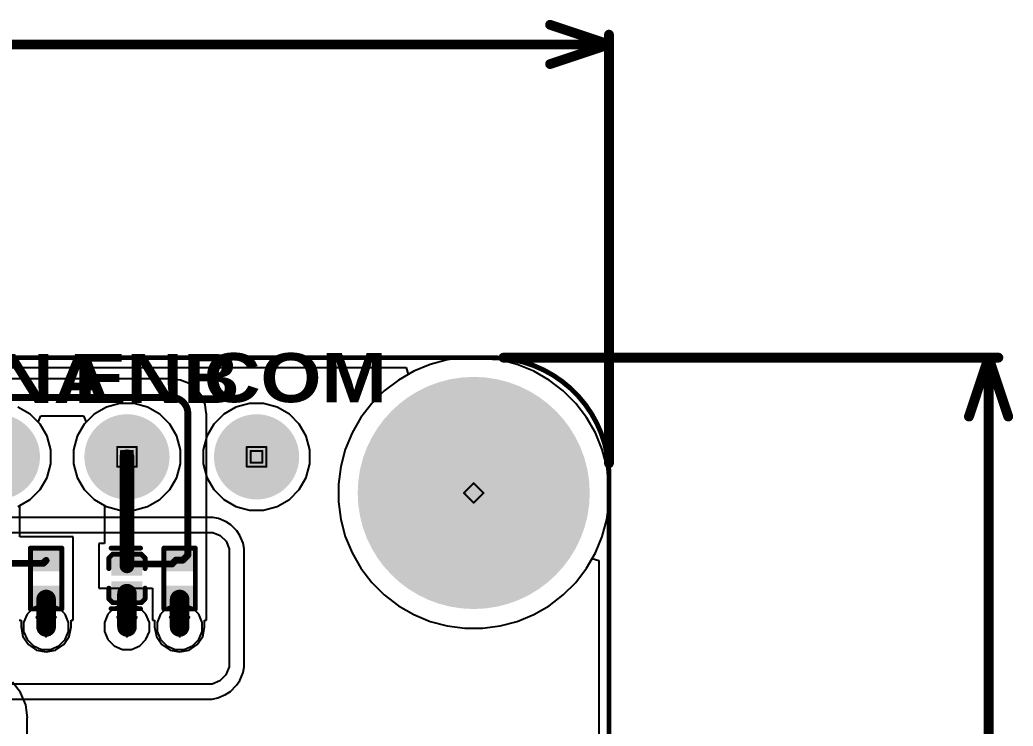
# Model space of a CAD drawing. Header units: inches. Extents: x -5 to 234, y -4 to 104.
# Drawn here: x 76.26 to 101.96, y 26.97 to 45.24 of the extents above; entities that cross this region are included whole.
import ezdxf

# ---------------------------------------------------------------- set-up
doc = ezdxf.new("R2010")
doc.units = ezdxf.units.IN
for name, color, linetype in [('Board Outline', 216, 'Continuous'), ('Bottom Layer', 5, 'Continuous'), ('Bottom Overlay', 54, 'Continuous'), ('Bottom Paste', 16, 'Continuous'), ('Bottom Solder', 6, 'Continuous'), ('Dimension', 6, 'Continuous'), ('Drill Drawing', 1, 'Continuous'), ('GND', 16, 'Continuous'), ('Multi-Layer', 9, 'Continuous'), ('Pad Holes', 156, 'Continuous'), ('POWER', 76, 'Continuous'), ('Top Layer', 1, 'Continuous'), ('Top Overlay', 2, 'Continuous'), ('Top Solder', 216, 'Continuous'), ('Via Holes', 16, 'Continuous')]:
    doc.layers.add(name, color=color, linetype=linetype)
doc.styles.add('Arial Black_Bold', font='', dxfattribs={"height": 0.2})
doc.styles.get('Arial Black_Bold').set_extended_font_data('Arial Black', bold=True)

# ---------------------------------------------------------------- blocks, each defined once
blk = doc.blocks.new('0_5___T____P___1')
at = {"layer": 'Bottom Layer'}
h = blk.add_hatch(color=5, dxfattribs=at)
edge = h.paths.add_edge_path()
edge.add_arc((0, 0), 1, 0, 360)
at = {"layer": 'Bottom Solder'}
h = blk.add_hatch(color=6, dxfattribs=at)
edge = h.paths.add_edge_path()
edge.add_arc((0, 0), 1.102, 0, 360)
at = {"layer": 'GND'}
h = blk.add_hatch(color=16, dxfattribs=at)
edge = h.paths.add_edge_path()
edge.add_arc((0, 0), 1, 0, 360)
at = {"layer": 'Multi-Layer'}
h = blk.add_hatch(color=9, dxfattribs=at)
edge = h.paths.add_edge_path()
edge.add_arc((0, 0), 1, 0, 360)
at = {"layer": 'Pad Holes'}
h = blk.add_hatch(color=7, dxfattribs=at)
edge = h.paths.add_edge_path()
edge.add_arc((0, 0), 0.5, 0, 360)
at = {"layer": 'POWER'}
h = blk.add_hatch(color=76, dxfattribs=at)
edge = h.paths.add_edge_path()
edge.add_arc((0, 0), 1, 0, 360)
at = {"layer": 'Top Layer'}
h = blk.add_hatch(color=1, dxfattribs=at)
edge = h.paths.add_edge_path()
edge.add_arc((0, 0), 1, 0, 360)
at = {"layer": 'Top Solder'}
h = blk.add_hatch(color=216, dxfattribs=at)
edge = h.paths.add_edge_path()
edge.add_arc((0, 0), 1.102, 0, 360)
blk = doc.blocks.new('0_5___T____P___2')
at = {"layer": 'Bottom Layer'}
h = blk.add_hatch(color=5, dxfattribs=at)
edge = h.paths.add_edge_path()
edge.add_arc((0, 0), 1, 0, 360)
at = {"layer": 'Bottom Solder'}
h = blk.add_hatch(color=6, dxfattribs=at)
edge = h.paths.add_edge_path()
edge.add_arc((0, 0), 1.102, 0, 360)
at = {"layer": 'GND'}
h = blk.add_hatch(color=16, dxfattribs=at)
edge = h.paths.add_edge_path()
edge.add_arc((0, 0), 1, 0, 360)
at = {"layer": 'Multi-Layer'}
h = blk.add_hatch(color=9, dxfattribs=at)
edge = h.paths.add_edge_path()
edge.add_arc((0, 0), 1, 0, 360)
at = {"layer": 'Pad Holes'}
h = blk.add_hatch(color=7, dxfattribs=at)
edge = h.paths.add_edge_path()
edge.add_arc((0, 0), 0.5, 0, 360)
at = {"layer": 'POWER'}
h = blk.add_hatch(color=76, dxfattribs=at)
edge = h.paths.add_edge_path()
edge.add_arc((0, 0), 1, 0, 360)
at = {"layer": 'Top Layer'}
h = blk.add_hatch(color=1, dxfattribs=at)
edge = h.paths.add_edge_path()
edge.add_arc((0, 0), 1, 0, 360)
at = {"layer": 'Top Solder'}
h = blk.add_hatch(color=216, dxfattribs=at)
edge = h.paths.add_edge_path()
edge.add_arc((0, 0), 1.102, 0, 360)
blk = doc.blocks.new('0_5___T____P___3')
at = {"layer": 'Bottom Layer'}
h = blk.add_hatch(color=5, dxfattribs=at)
edge = h.paths.add_edge_path()
edge.add_arc((0, 0), 1, 0, 360)
at = {"layer": 'Bottom Solder'}
h = blk.add_hatch(color=6, dxfattribs=at)
edge = h.paths.add_edge_path()
edge.add_arc((0, 0), 1.102, 0, 360)
at = {"layer": 'GND'}
h = blk.add_hatch(color=16, dxfattribs=at)
edge = h.paths.add_edge_path()
edge.add_arc((0, 0), 1, 0, 360)
at = {"layer": 'Multi-Layer'}
h = blk.add_hatch(color=9, dxfattribs=at)
edge = h.paths.add_edge_path()
edge.add_arc((0, 0), 1, 0, 360)
at = {"layer": 'Pad Holes'}
h = blk.add_hatch(color=7, dxfattribs=at)
edge = h.paths.add_edge_path()
edge.add_arc((0, 0), 0.5, 0, 360)
at = {"layer": 'POWER'}
h = blk.add_hatch(color=76, dxfattribs=at)
edge = h.paths.add_edge_path()
edge.add_arc((0, 0), 1, 0, 360)
at = {"layer": 'Top Layer'}
h = blk.add_hatch(color=1, dxfattribs=at)
edge = h.paths.add_edge_path()
edge.add_arc((0, 0), 1, 0, 360)
at = {"layer": 'Top Solder'}
h = blk.add_hatch(color=216, dxfattribs=at)
edge = h.paths.add_edge_path()
edge.add_arc((0, 0), 1.102, 0, 360)
blk = doc.blocks.new('R___0402_B_4')
at = {"layer": 'Bottom Layer'}
for points in [[(-0.241, 0.318), (-0.241, -0.318), (-0.699, -0.318), (-0.699, 0.318)], [(0.699, 0.318), (0.699, -0.318), (0.241, -0.318), (0.241, 0.318)]]:
    blk.add_hatch(color=5, dxfattribs=at).paths.add_polyline_path(points)
at = {"layer": 'Bottom Paste'}
for points in [[(-0.241, 0.318), (-0.241, -0.318), (-0.699, -0.318), (-0.699, 0.318)], [(0.699, 0.318), (0.699, -0.318), (0.241, -0.318), (0.241, 0.318)]]:
    blk.add_hatch(color=16, dxfattribs=at).paths.add_polyline_path(points)
at = {"layer": 'Bottom Solder'}
for points in [[(-0.186, 0.373), (-0.186, -0.373), (-0.754, -0.373), (-0.754, 0.373)], [(0.754, 0.373), (0.754, -0.373), (0.186, -0.373), (0.186, 0.373)]]:
    blk.add_hatch(color=6, dxfattribs=at).paths.add_polyline_path(points)
at = {"layer": 'Bottom Overlay'}
for points in [[(-0.787, -0.406, 0.127, 0.127, 0), (-0.787, 0.406, 0.127, 0.127, 0)], [(0.787, 0.406, 0.127, 0.127, 0), (-0.787, 0.406, 0.127, 0.127, 0)], [(0.813, 0.432, 0.00323, 0.00323, 0), (-0.813, 0.432, 0.00323, 0.00323, 0)], [(0.787, -0.406, 0.127, 0.127, 0), (0.787, 0.406, 0.127, 0.127, 0)], [(0.787, -0.406, 0.127, 0.127, 0), (-0.787, -0.406, 0.127, 0.127, 0)]]:
    blk.add_lwpolyline(points, format="xyseb", dxfattribs=at)
for points in [[(-0.819, 0.406, 0.0635, 0.0635, 1), (-0.756, 0.406, 0.0635, 0.0635, 1)], [(-0.819, 0.406, 0.0635, 0.0635, 1), (-0.756, 0.406, 0.0635, 0.0635, 1)], [(-0.814, 0.432, 0.00161, 0.00161, 1), (-0.812, 0.432, 0.00161, 0.00161, 1)], [(0.756, 0.406, 0.0635, 0.0635, 1), (0.819, 0.406, 0.0635, 0.0635, 1)], [(0.756, 0.406, 0.0635, 0.0635, 1), (0.819, 0.406, 0.0635, 0.0635, 1)], [(0.812, 0.432, 0.00161, 0.00161, 1), (0.814, 0.432, 0.00161, 0.00161, 1)], [(-0.819, -0.406, 0.0635, 0.0635, 1), (-0.756, -0.406, 0.0635, 0.0635, 1)], [(-0.819, -0.406, 0.0635, 0.0635, 1), (-0.756, -0.406, 0.0635, 0.0635, 1)], [(0.756, -0.406, 0.0635, 0.0635, 1), (0.819, -0.406, 0.0635, 0.0635, 1)], [(0.756, -0.406, 0.0635, 0.0635, 1), (0.819, -0.406, 0.0635, 0.0635, 1)]]:
    blk.add_lwpolyline(points, format="xyseb", close=True, dxfattribs=at)
blk = doc.blocks.new('R___0402_B_5')
at = {"layer": 'Bottom Layer'}
for points in [[(-0.241, 0.318), (-0.241, -0.318), (-0.699, -0.318), (-0.699, 0.318)], [(0.699, 0.318), (0.699, -0.318), (0.241, -0.318), (0.241, 0.318)]]:
    blk.add_hatch(color=5, dxfattribs=at).paths.add_polyline_path(points)
at = {"layer": 'Bottom Paste'}
for points in [[(-0.241, 0.318), (-0.241, -0.318), (-0.699, -0.318), (-0.699, 0.318)], [(0.699, 0.318), (0.699, -0.318), (0.241, -0.318), (0.241, 0.318)]]:
    blk.add_hatch(color=16, dxfattribs=at).paths.add_polyline_path(points)
at = {"layer": 'Bottom Solder'}
for points in [[(-0.186, 0.373), (-0.186, -0.373), (-0.754, -0.373), (-0.754, 0.373)], [(0.754, 0.373), (0.754, -0.373), (0.186, -0.373), (0.186, 0.373)]]:
    blk.add_hatch(color=6, dxfattribs=at).paths.add_polyline_path(points)
at = {"layer": 'Bottom Overlay'}
for points in [[(-0.787, -0.406, 0.127, 0.127, 0), (-0.787, 0.406, 0.127, 0.127, 0)], [(0.787, 0.406, 0.127, 0.127, 0), (-0.787, 0.406, 0.127, 0.127, 0)], [(0.813, 0.432, 0.00323, 0.00323, 0), (-0.813, 0.432, 0.00323, 0.00323, 0)], [(0.787, -0.406, 0.127, 0.127, 0), (0.787, 0.406, 0.127, 0.127, 0)], [(0.787, -0.406, 0.127, 0.127, 0), (-0.787, -0.406, 0.127, 0.127, 0)]]:
    blk.add_lwpolyline(points, format="xyseb", dxfattribs=at)
for points in [[(-0.819, 0.406, 0.0635, 0.0635, 1), (-0.756, 0.406, 0.0635, 0.0635, 1)], [(-0.819, 0.406, 0.0635, 0.0635, 1), (-0.756, 0.406, 0.0635, 0.0635, 1)], [(-0.814, 0.432, 0.00161, 0.00161, 1), (-0.812, 0.432, 0.00161, 0.00161, 1)], [(0.756, 0.406, 0.0635, 0.0635, 1), (0.819, 0.406, 0.0635, 0.0635, 1)], [(0.756, 0.406, 0.0635, 0.0635, 1), (0.819, 0.406, 0.0635, 0.0635, 1)], [(0.812, 0.432, 0.00161, 0.00161, 1), (0.814, 0.432, 0.00161, 0.00161, 1)], [(-0.819, -0.406, 0.0635, 0.0635, 1), (-0.756, -0.406, 0.0635, 0.0635, 1)], [(-0.819, -0.406, 0.0635, 0.0635, 1), (-0.756, -0.406, 0.0635, 0.0635, 1)], [(0.756, -0.406, 0.0635, 0.0635, 1), (0.819, -0.406, 0.0635, 0.0635, 1)], [(0.756, -0.406, 0.0635, 0.0635, 1), (0.819, -0.406, 0.0635, 0.0635, 1)]]:
    blk.add_lwpolyline(points, format="xyseb", close=True, dxfattribs=at)
blk = doc.blocks.new('DFN1006_2L__B__D____________B_6')
at = {"layer": 'Bottom Layer'}
for points in [[(-0.525, 0.35), (-0.125, 0.35), (-0.125, -0.35), (-0.525, -0.35)], [(0.125, 0.35), (0.525, 0.35), (0.525, -0.35), (0.125, -0.35)]]:
    blk.add_hatch(color=5, dxfattribs=at).paths.add_polyline_path(points)
at = {"layer": 'Bottom Paste'}
for points in [[(-0.525, 0.35), (-0.125, 0.35), (-0.125, -0.35), (-0.525, -0.35)], [(0.125, 0.35), (0.525, 0.35), (0.525, -0.35), (0.125, -0.35)]]:
    blk.add_hatch(color=16, dxfattribs=at).paths.add_polyline_path(points)
at = {"layer": 'Bottom Solder'}
for points in [[(-0.576, 0.401), (-0.074, 0.401), (-0.074, -0.401), (-0.576, -0.401)], [(0.074, 0.401), (0.576, 0.401), (0.576, -0.401), (0.074, -0.401)]]:
    blk.add_hatch(color=6, dxfattribs=at).paths.add_polyline_path(points)
at = {"layer": 'Bottom Overlay'}
for points in [[(-0.528, 0.469, 0.127, 0.127, 0), (-0.628, 0.369, 0.127, 0.127, 0)], [(-0.528, 0.469, 0.127, 0.127, 0), (-0.254, 0.469, 0.127, 0.127, 0)], [(0.254, 0.469, 0.127, 0.127, 0), (0.528, 0.469, 0.127, 0.127, 0)], [(0.528, 0.469, 0.127, 0.127, 0), (0.628, 0.369, 0.127, 0.127, 0)], [(-0.783, 0.41, 0.127, 0.127, 0), (-0.783, -0.35, 0.127, 0.127, 0)], [(-0.628, 0.369, 0.127, 0.127, 0), (-0.628, -0.369, 0.127, 0.127, 0)], [(0.628, 0.369, 0.127, 0.127, 0), (0.628, -0.369, 0.127, 0.127, 0)], [(0.783, 0.41, 0.127, 0.127, 0), (0.783, -0.35, 0.127, 0.127, 0)], [(-0.628, -0.369, 0.127, 0.127, 0), (-0.528, -0.469, 0.127, 0.127, 0)], [(-0.528, -0.469, 0.127, 0.127, 0), (-0.498, -0.469, 0.127, 0.127, 0)], [(-0.498, -0.469, 0.127, 0.127, 0), (-0.254, -0.469, 0.127, 0.127, 0)], [(0.254, -0.469, 0.127, 0.127, 0), (0.498, -0.469, 0.127, 0.127, 0)], [(0.498, -0.469, 0.127, 0.127, 0), (0.528, -0.469, 0.127, 0.127, 0)], [(0.628, -0.369, 0.127, 0.127, 0), (0.528, -0.469, 0.127, 0.127, 0)]]:
    blk.add_lwpolyline(points, format="xyseb", dxfattribs=at)
for points in [[(-0.56, 0.469, 0.0635, 0.0635, 1), (-0.497, 0.469, 0.0635, 0.0635, 1)], [(-0.56, 0.469, 0.0635, 0.0635, 1), (-0.497, 0.469, 0.0635, 0.0635, 1)], [(-0.286, 0.469, 0.0635, 0.0635, 1), (-0.222, 0.469, 0.0635, 0.0635, 1)], [(0.222, 0.469, 0.0635, 0.0635, 1), (0.286, 0.469, 0.0635, 0.0635, 1)], [(0.497, 0.469, 0.0635, 0.0635, 1), (0.56, 0.469, 0.0635, 0.0635, 1)], [(0.497, 0.469, 0.0635, 0.0635, 1), (0.56, 0.469, 0.0635, 0.0635, 1)], [(-0.815, 0.41, 0.0635, 0.0635, 1), (-0.751, 0.41, 0.0635, 0.0635, 1)], [(-0.66, 0.369, 0.0635, 0.0635, 1), (-0.597, 0.369, 0.0635, 0.0635, 1)], [(-0.66, 0.369, 0.0635, 0.0635, 1), (-0.597, 0.369, 0.0635, 0.0635, 1)], [(0.597, 0.369, 0.0635, 0.0635, 1), (0.66, 0.369, 0.0635, 0.0635, 1)], [(0.597, 0.369, 0.0635, 0.0635, 1), (0.66, 0.369, 0.0635, 0.0635, 1)], [(0.751, 0.41, 0.0635, 0.0635, 1), (0.815, 0.41, 0.0635, 0.0635, 1)], [(-0.815, -0.35, 0.0635, 0.0635, 1), (-0.751, -0.35, 0.0635, 0.0635, 1)], [(-0.66, -0.369, 0.0635, 0.0635, 1), (-0.597, -0.369, 0.0635, 0.0635, 1)], [(-0.66, -0.369, 0.0635, 0.0635, 1), (-0.597, -0.369, 0.0635, 0.0635, 1)], [(-0.56, -0.469, 0.0635, 0.0635, 1), (-0.497, -0.469, 0.0635, 0.0635, 1)], [(-0.56, -0.469, 0.0635, 0.0635, 1), (-0.497, -0.469, 0.0635, 0.0635, 1)], [(-0.53, -0.469, 0.0635, 0.0635, 1), (-0.467, -0.469, 0.0635, 0.0635, 1)], [(-0.53, -0.469, 0.0635, 0.0635, 1), (-0.467, -0.469, 0.0635, 0.0635, 1)], [(-0.286, -0.469, 0.0635, 0.0635, 1), (-0.222, -0.469, 0.0635, 0.0635, 1)], [(0.222, -0.469, 0.0635, 0.0635, 1), (0.286, -0.469, 0.0635, 0.0635, 1)], [(0.467, -0.469, 0.0635, 0.0635, 1), (0.53, -0.469, 0.0635, 0.0635, 1)], [(0.467, -0.469, 0.0635, 0.0635, 1), (0.53, -0.469, 0.0635, 0.0635, 1)], [(0.497, -0.469, 0.0635, 0.0635, 1), (0.56, -0.469, 0.0635, 0.0635, 1)], [(0.497, -0.469, 0.0635, 0.0635, 1), (0.56, -0.469, 0.0635, 0.0635, 1)], [(0.597, -0.369, 0.0635, 0.0635, 1), (0.66, -0.369, 0.0635, 0.0635, 1)], [(0.597, -0.369, 0.0635, 0.0635, 1), (0.66, -0.369, 0.0635, 0.0635, 1)], [(0.751, -0.35, 0.0635, 0.0635, 1), (0.815, -0.35, 0.0635, 0.0635, 1)]]:
    blk.add_lwpolyline(points, format="xyseb", close=True, dxfattribs=at)

msp = doc.modelspace()

# ---------------------------------------------------------------- hatches: boundary and pattern name
at = {"layer": 'Bottom Layer'}
h = msp.add_hatch(color=5, dxfattribs=at)
edge = h.paths.add_edge_path()
edge.add_arc((88, 33), 2.9, 0, 360)
h = msp.add_hatch(color=5, dxfattribs=at)
edge = h.paths.add_edge_path()
edge.add_arc((76.937, 29.535), 0.2, 0, 360)
h = msp.add_hatch(color=5, dxfattribs=at)
edge = h.paths.add_edge_path()
edge.add_arc((79.029, 29.535), 0.2, 0, 360)
h = msp.add_hatch(color=5, dxfattribs=at)
edge = h.paths.add_edge_path()
edge.add_arc((80.391, 29.535), 0.2, 0, 360)
at = {"layer": 'Bottom Solder'}
h = msp.add_hatch(color=6, dxfattribs=at)
edge = h.paths.add_edge_path()
edge.add_arc((88, 33), 3.002, 0, 360)
at = {"layer": 'GND'}
h = msp.add_hatch(color=16, dxfattribs=at)
edge = h.paths.add_edge_path()
edge.add_arc((88, 33), 2.9, 0, 360)
h = msp.add_hatch(color=16, dxfattribs=at)
edge = h.paths.add_edge_path()
edge.add_arc((76.937, 29.535), 0.2, 0, 360)
h = msp.add_hatch(color=16, dxfattribs=at)
edge = h.paths.add_edge_path()
edge.add_arc((79.029, 29.535), 0.2, 0, 360)
h = msp.add_hatch(color=16, dxfattribs=at)
edge = h.paths.add_edge_path()
edge.add_arc((80.391, 29.535), 0.2, 0, 360)
at = {"layer": 'Multi-Layer'}
h = msp.add_hatch(color=9, dxfattribs=at)
edge = h.paths.add_edge_path()
edge.add_arc((88, 33), 2.9, 0, 360)
at = {"layer": 'Pad Holes'}
h = msp.add_hatch(color=7, dxfattribs=at)
edge = h.paths.add_edge_path()
edge.add_arc((88, 33), 1.5, 0, 360)
at = {"layer": 'POWER'}
h = msp.add_hatch(color=76, dxfattribs=at)
edge = h.paths.add_edge_path()
edge.add_arc((88, 33), 2.9, 0, 360)
h = msp.add_hatch(color=76, dxfattribs=at)
edge = h.paths.add_edge_path()
edge.add_arc((76.937, 29.535), 0.2, 0, 360)
h = msp.add_hatch(color=76, dxfattribs=at)
edge = h.paths.add_edge_path()
edge.add_arc((79.029, 29.535), 0.2, 0, 360)
h = msp.add_hatch(color=76, dxfattribs=at)
edge = h.paths.add_edge_path()
edge.add_arc((80.391, 29.535), 0.2, 0, 360)
at = {"layer": 'Top Layer'}
h = msp.add_hatch(color=1, dxfattribs=at)
edge = h.paths.add_edge_path()
edge.add_arc((88, 33), 2.9, 0, 360)
h = msp.add_hatch(color=1, dxfattribs=at)
edge = h.paths.add_edge_path()
edge.add_arc((76.937, 29.535), 0.2, 0, 360)
h = msp.add_hatch(color=1, dxfattribs=at)
edge = h.paths.add_edge_path()
edge.add_arc((79.029, 29.535), 0.2, 0, 360)
h = msp.add_hatch(color=1, dxfattribs=at)
edge = h.paths.add_edge_path()
edge.add_arc((80.391, 29.535), 0.2, 0, 360)
at = {"layer": 'Top Solder'}
h = msp.add_hatch(color=216, dxfattribs=at)
edge = h.paths.add_edge_path()
edge.add_arc((88, 33), 3.002, 0, 360)
at = {"layer": 'Via Holes'}
h = msp.add_hatch(color=7, dxfattribs=at)
edge = h.paths.add_edge_path()
edge.add_arc((76.937, 29.535), 0.1, 0, 360)
h = msp.add_hatch(color=7, dxfattribs=at)
edge = h.paths.add_edge_path()
edge.add_arc((79.029, 29.535), 0.1, 0, 360)
h = msp.add_hatch(color=7, dxfattribs=at)
edge = h.paths.add_edge_path()
edge.add_arc((80.391, 29.535), 0.1, 0, 360)

# ---------------------------------------------------------------- linework, layer by layer
at = {"layer": 'Board Outline'}
for points in [[(-0.452, 36.5, 0.127, 0.127, 0), (88.452, 36.5, 0.127, 0.127, 0)], [(88.452, 36.5, 0.127, 0.127, -0.414214), (91.5, 33.452, 0.127, 0.127, 0)], [(91.5, -0.452, 0.127, 0.127, 0), (91.5, 33.452, 0.127, 0.127, 0)]]:
    msp.add_lwpolyline(points, format="xyseb", dxfattribs=at)
for points in [[(88.42, 36.5, 0.0635, 0.0635, 1), (88.484, 36.5, 0.0635, 0.0635, 1)], [(88.42, 36.5, 0.0635, 0.0635, 1), (88.484, 36.5, 0.0635, 0.0635, 1)], [(91.468, 33.452, 0.0635, 0.0635, 1), (91.532, 33.452, 0.0635, 0.0635, 1)], [(91.468, 33.452, 0.0635, 0.0635, 1), (91.532, 33.452, 0.0635, 0.0635, 1)]]:
    msp.add_lwpolyline(points, format="xyseb", close=True, dxfattribs=at)
at = {"layer": 'Bottom Layer'}
for p, q in [((67.977, 36.241), (86.256, 36.241)), ((86.256, 36.241), (86.303, 36.063)), ((86.303, 36.063), (86.051, 35.917)), ((80.185, 35.951), (73.802, 35.951)), ((80.207, 35.947), (80.185, 35.951)), ((80.417, 35.919), (80.207, 35.947)), ((80.634, 35.829), (80.417, 35.919)), ((80.82, 35.687), (80.634, 35.829)), ((86.051, 35.917), (85.686, 35.638)), ((80.962, 35.501), (80.82, 35.687)), ((81.052, 35.284), (80.962, 35.501)), ((85.686, 35.638), (85.362, 35.313)), ((81.08, 35.074), (81.052, 35.284)), ((85.362, 35.313), (85.083, 34.949)), ((76.735, 34.829), (76.803, 34.993)), ((76.803, 34.993), (77.902, 34.993)), ((77.902, 34.993), (77.97, 34.829)), ((81.084, 35.052), (81.08, 35.074)), ((81.084, 31.865), (81.084, 35.052)), ((85.083, 34.949), (84.853, 34.552)), ((76.781, 34.782), (76.735, 34.829)), ((76.963, 34.467), (76.781, 34.782)), ((77.924, 34.782), (77.742, 34.467)), ((77.97, 34.829), (77.924, 34.782)), ((77.057, 34.116), (76.963, 34.467)), ((77.742, 34.467), (77.648, 34.116)), ((84.853, 34.552), (84.677, 34.128)), ((77.057, 33.753), (77.057, 34.116)), ((77.648, 34.116), (77.648, 33.753)), ((84.677, 34.128), (84.559, 33.684)), ((76.963, 33.401), (77.057, 33.753)), ((77.648, 33.753), (77.742, 33.401)), ((84.559, 33.684), (84.499, 33.229)), ((76.781, 33.086), (76.963, 33.401)), ((77.742, 33.401), (77.924, 33.086)), ((84.499, 33.229), (84.499, 32.77)), ((76.524, 32.829), (76.781, 33.086)), ((77.924, 33.086), (78.181, 32.829)), ((76.259, 32.676), (76.524, 32.829)), ((76.259, 31.865), (76.259, 32.676)), ((78.181, 32.829), (78.446, 32.676)), ((78.446, 32.676), (78.446, 31.696)), ((84.499, 32.77), (84.559, 32.315)), ((84.559, 32.315), (84.677, 31.872)), ((84.677, 31.872), (84.853, 31.448)), ((77.635, 31.865), (76.259, 31.865)), ((77.635, 30.646), (77.635, 31.865)), ((78.446, 31.696), (78.298, 31.696)), ((78.298, 31.696), (78.298, 30.534)), ((81.089, 31.865), (81.084, 31.865)), ((81.089, 30.646), (81.089, 31.865)), ((84.853, 31.448), (85.083, 31.051)), ((90.917, 31.051), (91.063, 31.303)), ((91.063, 31.303), (91.241, 31.255)), ((91.241, 31.255), (91.241, 10.789)), ((85.083, 31.051), (85.362, 30.686)), ((90.638, 30.686), (90.917, 31.051)), ((77.635, 29.706), (77.635, 30.646)), ((81.089, 29.706), (81.089, 30.646)), ((85.362, 30.686), (85.686, 30.362)), ((90.313, 30.362), (90.638, 30.686)), ((78.298, 30.534), (79.02, 30.534)), ((79.02, 30.534), (79.029, 30.532)), ((79.029, 30.532), (79.037, 30.534)), ((79.037, 30.534), (79.692, 30.534)), ((79.692, 30.534), (79.692, 29.706)), ((85.686, 30.362), (86.051, 30.082)), ((89.949, 30.082), (90.313, 30.362)), ((86.051, 30.082), (86.448, 29.853)), ((89.552, 29.853), (89.949, 30.082)), ((86.448, 29.853), (86.872, 29.677)), ((89.128, 29.677), (89.552, 29.853)), ((76.238, 29.706), (76.289, 29.706)), ((76.289, 29.706), (76.289, 29.535)), ((77.584, 29.535), (77.584, 29.706)), ((77.584, 29.706), (77.635, 29.706)), ((79.692, 29.706), (79.744, 29.706)), ((79.744, 29.706), (79.744, 29.535)), ((81.038, 29.535), (81.038, 29.706)), ((81.038, 29.706), (81.089, 29.706)), ((86.872, 29.677), (87.315, 29.559)), ((87.315, 29.559), (87.771, 29.499)), ((88.229, 29.499), (88.685, 29.559)), ((88.685, 29.559), (89.128, 29.677)), ((76.289, 29.535), (76.338, 29.287)), ((77.535, 29.287), (77.584, 29.535)), ((79.744, 29.535), (79.793, 29.287)), ((80.989, 29.287), (81.038, 29.535)), ((87.771, 29.499), (88.229, 29.499)), ((76.338, 29.287), (76.479, 29.077)), ((76.479, 29.077), (76.689, 28.937)), ((77.184, 28.937), (77.394, 29.077)), ((77.394, 29.077), (77.535, 29.287)), ((79.793, 29.287), (79.933, 29.077)), ((79.933, 29.077), (80.143, 28.937)), ((80.639, 28.937), (80.849, 29.077)), ((80.849, 29.077), (80.989, 29.287)), ((76.689, 28.937), (76.937, 28.887)), ((76.937, 28.887), (77.184, 28.937)), ((80.143, 28.937), (80.391, 28.887)), ((80.391, 28.887), (80.639, 28.937))]:
    msp.add_line(p, q, dxfattribs=at)
for points in [[(73.802, 35.472, 0.178, 0.178, 0), (80.185, 35.472, 0.178, 0.178, 0)], [(80.185, 35.472, 0.178, 0.178, -0.414214), (80.605, 35.052, 0.178, 0.178, 0)], [(80.605, 31.395, 0.178, 0.178, 0), (80.605, 35.052, 0.178, 0.178, 0)], [(79.029, 31.115, 0.381, 0.381, 0), (79.029, 33.934, 0.381, 0.381, 0)], [(80.471, 31.261, 0.178, 0.178, 0), (80.605, 31.395, 0.178, 0.178, 0)], [(75.74, 31.179, 0.178, 0.178, 0), (76.86, 31.179, 0.178, 0.178, 0)], [(76.86, 31.179, 0.178, 0.178, 0), (76.937, 31.255, 0.178, 0.178, 0)], [(79.029, 31.115, 0.178, 0.178, 0), (79.077, 31.163, 0.178, 0.178, 0)], [(79.077, 31.163, 0.178, 0.178, 0), (80.197, 31.163, 0.178, 0.178, 0)], [(80.197, 31.163, 0.178, 0.178, 0), (80.289, 31.255, 0.178, 0.178, 0)], [(80.289, 31.261, 0.178, 0.178, 0), (80.471, 31.261, 0.178, 0.178, 0)], [(79.029, 29.535, 0.508, 0.508, 0), (79.029, 30.394, 0.508, 0.508, 0)], [(76.937, 29.535, 0.508, 0.508, 0), (76.937, 30.244, 0.508, 0.508, 0)], [(80.391, 29.535, 0.508, 0.508, 0), (80.391, 30.244, 0.508, 0.508, 0)]]:
    msp.add_lwpolyline(points, format="xyseb", dxfattribs=at)
for points in [[(80.14, 35.472, 0.0889, 0.0889, 1), (80.229, 35.472, 0.0889, 0.0889, 1)], [(80.14, 35.472, 0.0889, 0.0889, 1), (80.229, 35.472, 0.0889, 0.0889, 1)], [(80.561, 35.052, 0.0889, 0.0889, 1), (80.65, 35.052, 0.0889, 0.0889, 1)], [(80.561, 35.052, 0.0889, 0.0889, 1), (80.65, 35.052, 0.0889, 0.0889, 1)], [(78.934, 33.934, 0.191, 0.191, 1), (79.124, 33.934, 0.191, 0.191, 1)], [(80.561, 31.395, 0.0889, 0.0889, 1), (80.65, 31.395, 0.0889, 0.0889, 1)], [(80.561, 31.395, 0.0889, 0.0889, 1), (80.65, 31.395, 0.0889, 0.0889, 1)], [(76.816, 31.179, 0.0889, 0.0889, 1), (76.905, 31.179, 0.0889, 0.0889, 1)], [(76.816, 31.179, 0.0889, 0.0889, 1), (76.905, 31.179, 0.0889, 0.0889, 1)], [(76.892, 31.255, 0.0889, 0.0889, 1), (76.981, 31.255, 0.0889, 0.0889, 1)], [(78.934, 31.115, 0.191, 0.191, 1), (79.124, 31.115, 0.191, 0.191, 1)], [(78.984, 31.115, 0.0889, 0.0889, 1), (79.073, 31.115, 0.0889, 0.0889, 1)], [(79.033, 31.163, 0.0889, 0.0889, 1), (79.122, 31.163, 0.0889, 0.0889, 1)], [(79.033, 31.163, 0.0889, 0.0889, 1), (79.122, 31.163, 0.0889, 0.0889, 1)], [(80.153, 31.163, 0.0889, 0.0889, 1), (80.242, 31.163, 0.0889, 0.0889, 1)], [(80.153, 31.163, 0.0889, 0.0889, 1), (80.242, 31.163, 0.0889, 0.0889, 1)], [(80.245, 31.261, 0.0889, 0.0889, 1), (80.334, 31.261, 0.0889, 0.0889, 1)], [(80.245, 31.255, 0.0889, 0.0889, 1), (80.334, 31.255, 0.0889, 0.0889, 1)], [(80.426, 31.261, 0.0889, 0.0889, 1), (80.515, 31.261, 0.0889, 0.0889, 1)], [(80.426, 31.261, 0.0889, 0.0889, 1), (80.515, 31.261, 0.0889, 0.0889, 1)], [(78.902, 30.394, 0.254, 0.254, 1), (79.156, 30.394, 0.254, 0.254, 1)], [(76.81, 30.244, 0.254, 0.254, 1), (77.064, 30.244, 0.254, 0.254, 1)], [(80.264, 30.244, 0.254, 0.254, 1), (80.518, 30.244, 0.254, 0.254, 1)], [(76.81, 29.535, 0.254, 0.254, 1), (77.064, 29.535, 0.254, 0.254, 1)], [(78.902, 29.535, 0.254, 0.254, 1), (79.156, 29.535, 0.254, 0.254, 1)], [(80.264, 29.535, 0.254, 0.254, 1), (80.518, 29.535, 0.254, 0.254, 1)]]:
    msp.add_lwpolyline(points, format="xyseb", close=True, dxfattribs=at)
at = {"layer": 'Dimension'}
for points in [[(89.976, 45.11, 0.254, 0.254, 0), (91.5, 44.602, 0.254, 0.254, 0)], [(91.5, 33.769, 0.254, 0.254, 0), (91.5, 44.856, 0.254, 0.254, 0)], [(48.951, 44.602, 0.254, 0.254, 0), (91.5, 44.602, 0.254, 0.254, 0)], [(89.976, 44.094, 0.254, 0.254, 0), (91.5, 44.602, 0.254, 0.254, 0)], [(88.769, 36.5, 0.254, 0.254, 0), (101.575, 36.5, 0.254, 0.254, 0)], [(100.813, 34.976, 0.254, 0.254, 0), (101.321, 36.5, 0.254, 0.254, 0)], [(101.321, 36.5, 0.254, 0.254, 0), (101.829, 34.976, 0.254, 0.254, 0)], [(101.321, 21.451, 0.254, 0.254, 0), (101.321, 36.5, 0.254, 0.254, 0)]]:
    msp.add_lwpolyline(points, format="xyseb", dxfattribs=at)
for points in [[(89.912, 45.11, 0.127, 0.127, 1), (90.039, 45.11, 0.127, 0.127, 1)], [(91.436, 44.856, 0.127, 0.127, 1), (91.563, 44.856, 0.127, 0.127, 1)], [(91.436, 44.602, 0.127, 0.127, 1), (91.563, 44.602, 0.127, 0.127, 1)], [(91.436, 44.602, 0.127, 0.127, 1), (91.563, 44.602, 0.127, 0.127, 1)], [(91.436, 44.602, 0.127, 0.127, 1), (91.563, 44.602, 0.127, 0.127, 1)], [(89.912, 44.094, 0.127, 0.127, 1), (90.039, 44.094, 0.127, 0.127, 1)], [(88.706, 36.5, 0.127, 0.127, 1), (88.833, 36.5, 0.127, 0.127, 1)], [(101.257, 36.5, 0.127, 0.127, 1), (101.384, 36.5, 0.127, 0.127, 1)], [(101.257, 36.5, 0.127, 0.127, 1), (101.384, 36.5, 0.127, 0.127, 1)], [(101.257, 36.5, 0.127, 0.127, 1), (101.384, 36.5, 0.127, 0.127, 1)], [(101.511, 36.5, 0.127, 0.127, 1), (101.638, 36.5, 0.127, 0.127, 1)], [(100.749, 34.976, 0.127, 0.127, 1), (100.876, 34.976, 0.127, 0.127, 1)], [(101.765, 34.976, 0.127, 0.127, 1), (101.892, 34.976, 0.127, 0.127, 1)], [(91.436, 33.769, 0.127, 0.127, 1), (91.563, 33.769, 0.127, 0.127, 1)]]:
    msp.add_lwpolyline(points, format="xyseb", close=True, dxfattribs=at)
at = {"layer": 'Drill Drawing'}
for points in [[(78.775, 34.188, 0.0508, 0.0508, 0), (79.283, 34.188, 0.0508, 0.0508, 0)], [(78.775, 33.68, 0.0508, 0.0508, 0), (78.775, 34.188, 0.0508, 0.0508, 0)], [(79.283, 33.68, 0.0508, 0.0508, 0), (79.283, 34.188, 0.0508, 0.0508, 0)], [(82.128, 34.188, 0.0508, 0.0508, 0), (82.636, 34.188, 0.0508, 0.0508, 0)], [(82.128, 33.68, 0.0508, 0.0508, 0), (82.128, 34.188, 0.0508, 0.0508, 0)], [(82.636, 33.68, 0.0508, 0.0508, 0), (82.636, 34.188, 0.0508, 0.0508, 0)], [(78.876, 34.087, 0.0508, 0.0508, 0), (79.181, 34.087, 0.0508, 0.0508, 0)], [(78.876, 33.782, 0.0508, 0.0508, 0), (78.876, 34.087, 0.0508, 0.0508, 0)], [(79.181, 33.782, 0.0508, 0.0508, 0), (79.181, 34.087, 0.0508, 0.0508, 0)], [(82.229, 34.087, 0.0508, 0.0508, 0), (82.534, 34.087, 0.0508, 0.0508, 0)], [(82.229, 33.782, 0.0508, 0.0508, 0), (82.229, 34.087, 0.0508, 0.0508, 0)], [(82.534, 33.782, 0.0508, 0.0508, 0), (82.534, 34.087, 0.0508, 0.0508, 0)], [(78.775, 33.68, 0.0508, 0.0508, 0), (79.283, 33.68, 0.0508, 0.0508, 0)], [(78.876, 33.782, 0.0508, 0.0508, 0), (79.181, 33.782, 0.0508, 0.0508, 0)], [(82.128, 33.68, 0.0508, 0.0508, 0), (82.636, 33.68, 0.0508, 0.0508, 0)], [(82.229, 33.782, 0.0508, 0.0508, 0), (82.534, 33.782, 0.0508, 0.0508, 0)], [(87.746, 33, 0.0508, 0.0508, 0), (88, 33.254, 0.0508, 0.0508, 0)], [(88, 33.254, 0.0508, 0.0508, 0), (88.254, 33, 0.0508, 0.0508, 0)], [(87.746, 33, 0.0508, 0.0508, 0), (88, 32.746, 0.0508, 0.0508, 0)], [(88, 32.746, 0.0508, 0.0508, 0), (88.254, 33, 0.0508, 0.0508, 0)], [(76.683, 29.789, 0.0508, 0.0508, 0), (77.191, 29.789, 0.0508, 0.0508, 0)], [(76.683, 29.789, 0.0508, 0.0508, 0), (76.937, 29.281, 0.0508, 0.0508, 0)], [(76.937, 29.281, 0.0508, 0.0508, 0), (77.191, 29.789, 0.0508, 0.0508, 0)], [(78.775, 29.789, 0.0508, 0.0508, 0), (79.283, 29.789, 0.0508, 0.0508, 0)], [(78.775, 29.789, 0.0508, 0.0508, 0), (79.029, 29.281, 0.0508, 0.0508, 0)], [(79.029, 29.281, 0.0508, 0.0508, 0), (79.283, 29.789, 0.0508, 0.0508, 0)], [(80.137, 29.789, 0.0508, 0.0508, 0), (80.645, 29.789, 0.0508, 0.0508, 0)], [(80.137, 29.789, 0.0508, 0.0508, 0), (80.391, 29.281, 0.0508, 0.0508, 0)], [(80.391, 29.281, 0.0508, 0.0508, 0), (80.645, 29.789, 0.0508, 0.0508, 0)]]:
    msp.add_lwpolyline(points, format="xyseb", dxfattribs=at)
for points in [[(78.762, 34.188, 0.0254, 0.0254, 1), (78.788, 34.188, 0.0254, 0.0254, 1)], [(78.762, 34.188, 0.0254, 0.0254, 1), (78.788, 34.188, 0.0254, 0.0254, 1)], [(79.27, 34.188, 0.0254, 0.0254, 1), (79.296, 34.188, 0.0254, 0.0254, 1)], [(79.27, 34.188, 0.0254, 0.0254, 1), (79.296, 34.188, 0.0254, 0.0254, 1)], [(82.115, 34.188, 0.0254, 0.0254, 1), (82.14, 34.188, 0.0254, 0.0254, 1)], [(82.115, 34.188, 0.0254, 0.0254, 1), (82.14, 34.188, 0.0254, 0.0254, 1)], [(82.623, 34.188, 0.0254, 0.0254, 1), (82.648, 34.188, 0.0254, 0.0254, 1)], [(82.623, 34.188, 0.0254, 0.0254, 1), (82.648, 34.188, 0.0254, 0.0254, 1)], [(78.864, 34.087, 0.0254, 0.0254, 1), (78.889, 34.087, 0.0254, 0.0254, 1)], [(78.864, 34.087, 0.0254, 0.0254, 1), (78.889, 34.087, 0.0254, 0.0254, 1)], [(79.169, 34.087, 0.0254, 0.0254, 1), (79.194, 34.087, 0.0254, 0.0254, 1)], [(79.169, 34.087, 0.0254, 0.0254, 1), (79.194, 34.087, 0.0254, 0.0254, 1)], [(82.217, 34.087, 0.0254, 0.0254, 1), (82.242, 34.087, 0.0254, 0.0254, 1)], [(82.217, 34.087, 0.0254, 0.0254, 1), (82.242, 34.087, 0.0254, 0.0254, 1)], [(82.521, 34.087, 0.0254, 0.0254, 1), (82.547, 34.087, 0.0254, 0.0254, 1)], [(82.521, 34.087, 0.0254, 0.0254, 1), (82.547, 34.087, 0.0254, 0.0254, 1)], [(78.762, 33.68, 0.0254, 0.0254, 1), (78.788, 33.68, 0.0254, 0.0254, 1)], [(78.762, 33.68, 0.0254, 0.0254, 1), (78.788, 33.68, 0.0254, 0.0254, 1)], [(78.864, 33.782, 0.0254, 0.0254, 1), (78.889, 33.782, 0.0254, 0.0254, 1)], [(78.864, 33.782, 0.0254, 0.0254, 1), (78.889, 33.782, 0.0254, 0.0254, 1)], [(79.169, 33.782, 0.0254, 0.0254, 1), (79.194, 33.782, 0.0254, 0.0254, 1)], [(79.169, 33.782, 0.0254, 0.0254, 1), (79.194, 33.782, 0.0254, 0.0254, 1)], [(79.27, 33.68, 0.0254, 0.0254, 1), (79.296, 33.68, 0.0254, 0.0254, 1)], [(79.27, 33.68, 0.0254, 0.0254, 1), (79.296, 33.68, 0.0254, 0.0254, 1)], [(82.115, 33.68, 0.0254, 0.0254, 1), (82.14, 33.68, 0.0254, 0.0254, 1)], [(82.115, 33.68, 0.0254, 0.0254, 1), (82.14, 33.68, 0.0254, 0.0254, 1)], [(82.217, 33.782, 0.0254, 0.0254, 1), (82.242, 33.782, 0.0254, 0.0254, 1)], [(82.217, 33.782, 0.0254, 0.0254, 1), (82.242, 33.782, 0.0254, 0.0254, 1)], [(82.521, 33.782, 0.0254, 0.0254, 1), (82.547, 33.782, 0.0254, 0.0254, 1)], [(82.521, 33.782, 0.0254, 0.0254, 1), (82.547, 33.782, 0.0254, 0.0254, 1)], [(82.623, 33.68, 0.0254, 0.0254, 1), (82.648, 33.68, 0.0254, 0.0254, 1)], [(82.623, 33.68, 0.0254, 0.0254, 1), (82.648, 33.68, 0.0254, 0.0254, 1)], [(87.987, 33.254, 0.0254, 0.0254, 1), (88.013, 33.254, 0.0254, 0.0254, 1)], [(87.987, 33.254, 0.0254, 0.0254, 1), (88.013, 33.254, 0.0254, 0.0254, 1)], [(87.733, 33, 0.0254, 0.0254, 1), (87.759, 33, 0.0254, 0.0254, 1)], [(87.733, 33, 0.0254, 0.0254, 1), (87.759, 33, 0.0254, 0.0254, 1)], [(88.241, 33, 0.0254, 0.0254, 1), (88.267, 33, 0.0254, 0.0254, 1)], [(88.241, 33, 0.0254, 0.0254, 1), (88.267, 33, 0.0254, 0.0254, 1)], [(87.987, 32.746, 0.0254, 0.0254, 1), (88.013, 32.746, 0.0254, 0.0254, 1)], [(87.987, 32.746, 0.0254, 0.0254, 1), (88.013, 32.746, 0.0254, 0.0254, 1)], [(76.67, 29.789, 0.0254, 0.0254, 1), (76.695, 29.789, 0.0254, 0.0254, 1)], [(76.67, 29.789, 0.0254, 0.0254, 1), (76.695, 29.789, 0.0254, 0.0254, 1)], [(77.178, 29.789, 0.0254, 0.0254, 1), (77.203, 29.789, 0.0254, 0.0254, 1)], [(77.178, 29.789, 0.0254, 0.0254, 1), (77.203, 29.789, 0.0254, 0.0254, 1)], [(78.762, 29.789, 0.0254, 0.0254, 1), (78.788, 29.789, 0.0254, 0.0254, 1)], [(78.762, 29.789, 0.0254, 0.0254, 1), (78.788, 29.789, 0.0254, 0.0254, 1)], [(79.27, 29.789, 0.0254, 0.0254, 1), (79.296, 29.789, 0.0254, 0.0254, 1)], [(79.27, 29.789, 0.0254, 0.0254, 1), (79.296, 29.789, 0.0254, 0.0254, 1)], [(80.124, 29.789, 0.0254, 0.0254, 1), (80.15, 29.789, 0.0254, 0.0254, 1)], [(80.124, 29.789, 0.0254, 0.0254, 1), (80.15, 29.789, 0.0254, 0.0254, 1)], [(80.632, 29.789, 0.0254, 0.0254, 1), (80.658, 29.789, 0.0254, 0.0254, 1)], [(80.632, 29.789, 0.0254, 0.0254, 1), (80.658, 29.789, 0.0254, 0.0254, 1)], [(76.924, 29.281, 0.0254, 0.0254, 1), (76.949, 29.281, 0.0254, 0.0254, 1)], [(76.924, 29.281, 0.0254, 0.0254, 1), (76.949, 29.281, 0.0254, 0.0254, 1)], [(79.016, 29.281, 0.0254, 0.0254, 1), (79.042, 29.281, 0.0254, 0.0254, 1)], [(79.016, 29.281, 0.0254, 0.0254, 1), (79.042, 29.281, 0.0254, 0.0254, 1)], [(80.378, 29.281, 0.0254, 0.0254, 1), (80.404, 29.281, 0.0254, 0.0254, 1)], [(80.378, 29.281, 0.0254, 0.0254, 1), (80.404, 29.281, 0.0254, 0.0254, 1)]]:
    msp.add_lwpolyline(points, format="xyseb", close=True, dxfattribs=at)
at = {"layer": 'GND'}
for p, q in [((67.977, 36.241), (86.256, 36.241)), ((86.256, 36.241), (86.303, 36.063)), ((86.303, 36.063), (86.051, 35.917)), ((86.051, 35.917), (85.686, 35.638)), ((85.686, 35.638), (85.362, 35.313)), ((76.524, 35.039), (76.209, 35.221)), ((78.496, 35.221), (78.181, 35.039)), ((78.847, 35.315), (78.496, 35.221)), ((79.211, 35.315), (78.847, 35.315)), ((79.562, 35.221), (79.211, 35.315)), ((79.877, 35.039), (79.562, 35.221)), ((85.362, 35.313), (85.083, 34.949)), ((76.781, 34.782), (76.524, 35.039)), ((78.181, 35.039), (77.924, 34.782)), ((80.134, 34.782), (79.877, 35.039)), ((85.083, 34.949), (84.853, 34.552)), ((76.963, 34.467), (76.781, 34.782)), ((77.924, 34.782), (77.742, 34.467)), ((80.316, 34.467), (80.134, 34.782)), ((77.057, 34.116), (76.963, 34.467)), ((77.742, 34.467), (77.648, 34.116)), ((80.41, 34.116), (80.316, 34.467)), ((84.853, 34.552), (84.677, 34.128)), ((77.057, 33.753), (77.057, 34.116)), ((77.648, 34.116), (77.648, 33.753)), ((80.41, 33.753), (80.41, 34.116)), ((84.677, 34.128), (84.559, 33.684)), ((76.963, 33.401), (77.057, 33.753)), ((77.648, 33.753), (77.742, 33.401)), ((80.316, 33.401), (80.41, 33.753)), ((84.559, 33.684), (84.499, 33.229)), ((76.781, 33.086), (76.963, 33.401)), ((77.742, 33.401), (77.924, 33.086)), ((80.134, 33.086), (80.316, 33.401)), ((84.499, 33.229), (84.499, 32.77)), ((76.524, 32.829), (76.781, 33.086)), ((77.924, 33.086), (78.181, 32.829)), ((79.877, 32.829), (80.134, 33.086)), ((76.209, 32.648), (76.524, 32.829)), ((78.181, 32.829), (78.496, 32.648)), ((78.496, 32.648), (78.847, 32.553)), ((79.211, 32.553), (79.562, 32.648)), ((79.562, 32.648), (79.877, 32.829)), ((84.499, 32.77), (84.559, 32.315)), ((78.847, 32.553), (79.211, 32.553)), ((84.559, 32.315), (84.677, 31.872)), ((84.677, 31.872), (84.853, 31.448)), ((84.853, 31.448), (85.083, 31.051)), ((90.917, 31.051), (91.063, 31.303)), ((91.063, 31.303), (91.241, 31.255)), ((91.241, 31.255), (91.241, 1.744)), ((85.083, 31.051), (85.362, 30.686)), ((90.638, 30.686), (90.917, 31.051)), ((85.362, 30.686), (85.686, 30.362)), ((90.313, 30.362), (90.638, 30.686)), ((85.686, 30.362), (86.051, 30.082)), ((89.949, 30.082), (90.313, 30.362)), ((76.821, 30.116), (76.607, 30.027)), ((77.052, 30.116), (76.821, 30.116)), ((77.266, 30.027), (77.052, 30.116)), ((80.275, 30.116), (80.062, 30.027)), ((80.507, 30.116), (80.275, 30.116)), ((80.72, 30.027), (80.507, 30.116)), ((86.051, 30.082), (86.448, 29.853)), ((89.552, 29.853), (89.949, 30.082)), ((76.444, 29.864), (76.356, 29.65)), ((76.607, 30.027), (76.444, 29.864)), ((77.429, 29.864), (77.266, 30.027)), ((77.518, 29.65), (77.429, 29.864)), ((79.898, 29.864), (79.81, 29.65)), ((80.062, 30.027), (79.898, 29.864)), ((80.884, 29.864), (80.72, 30.027)), ((80.972, 29.65), (80.884, 29.864)), ((86.448, 29.853), (86.872, 29.677)), ((89.128, 29.677), (89.552, 29.853)), ((76.356, 29.65), (76.356, 29.419)), ((77.518, 29.419), (77.518, 29.65)), ((79.81, 29.65), (79.81, 29.419)), ((80.972, 29.419), (80.972, 29.65)), ((86.872, 29.677), (87.315, 29.559)), ((87.315, 29.559), (87.771, 29.499)), ((88.229, 29.499), (88.685, 29.559)), ((88.685, 29.559), (89.128, 29.677)), ((76.356, 29.419), (76.444, 29.206)), ((77.429, 29.206), (77.518, 29.419)), ((79.81, 29.419), (79.898, 29.206)), ((80.884, 29.206), (80.972, 29.419)), ((87.771, 29.499), (88.229, 29.499)), ((76.444, 29.206), (76.607, 29.042)), ((76.607, 29.042), (76.821, 28.954)), ((77.052, 28.954), (77.266, 29.042)), ((77.266, 29.042), (77.429, 29.206)), ((79.898, 29.206), (80.062, 29.042)), ((80.062, 29.042), (80.275, 28.954)), ((80.507, 28.954), (80.72, 29.042)), ((80.72, 29.042), (80.884, 29.206)), ((76.821, 28.954), (77.052, 28.954)), ((80.275, 28.954), (80.507, 28.954))]:
    msp.add_line(p, q, dxfattribs=at)
at = {"layer": 'Multi-Layer'}
for p, q in [((87.771, 36.501), (87.315, 36.441)), ((88, 36.501), (87.771, 36.501)), ((88.229, 36.501), (88, 36.501)), ((88.685, 36.441), (88.229, 36.501)), ((86.872, 36.322), (86.448, 36.147)), ((87.315, 36.441), (86.872, 36.322)), ((89.128, 36.322), (88.685, 36.441)), ((89.552, 36.147), (89.128, 36.322)), ((86.448, 36.147), (86.051, 35.917)), ((89.949, 35.917), (89.552, 36.147)), ((86.051, 35.917), (85.686, 35.638)), ((90.313, 35.638), (89.949, 35.917)), ((85.686, 35.638), (85.362, 35.313)), ((90.638, 35.313), (90.313, 35.638)), ((85.362, 35.313), (85.083, 34.949)), ((90.917, 34.949), (90.638, 35.313)), ((85.083, 34.949), (84.853, 34.552)), ((91.147, 34.552), (90.917, 34.949)), ((84.853, 34.552), (84.677, 34.128)), ((91.323, 34.128), (91.147, 34.552)), ((84.677, 34.128), (84.559, 33.684)), ((91.441, 33.684), (91.323, 34.128)), ((84.559, 33.684), (84.499, 33.229)), ((91.501, 33.229), (91.441, 33.684)), ((84.499, 33.229), (84.499, 33)), ((91.501, 33), (91.501, 33.229)), ((84.499, 33), (84.499, 33)), ((84.499, 33), (84.499, 32.77)), ((91.501, 32.77), (91.501, 33)), ((84.499, 32.77), (84.559, 32.315)), ((91.441, 32.315), (91.501, 32.77)), ((84.559, 32.315), (84.677, 31.872)), ((91.323, 31.872), (91.441, 32.315)), ((84.677, 31.872), (84.853, 31.448)), ((91.147, 31.448), (91.323, 31.872)), ((84.853, 31.448), (85.083, 31.051)), ((90.917, 31.051), (91.147, 31.448)), ((85.083, 31.051), (85.362, 30.686)), ((90.638, 30.686), (90.917, 31.051)), ((85.362, 30.686), (85.686, 30.362)), ((90.313, 30.362), (90.638, 30.686)), ((85.686, 30.362), (86.051, 30.082)), ((89.949, 30.082), (90.313, 30.362)), ((86.051, 30.082), (86.448, 29.853)), ((89.552, 29.853), (89.949, 30.082)), ((86.448, 29.853), (86.872, 29.677)), ((89.128, 29.677), (89.552, 29.853)), ((86.872, 29.677), (87.315, 29.559)), ((87.315, 29.559), (87.771, 29.499)), ((88.229, 29.499), (88.685, 29.559)), ((88.685, 29.559), (89.128, 29.677)), ((87.771, 29.499), (88, 29.499)), ((88, 29.499), (88.229, 29.499))]:
    msp.add_line(p, q, dxfattribs=at)
at = {"layer": 'POWER'}
for p, q in [((71.977, 36.241), (86.256, 36.241)), ((86.256, 36.241), (86.303, 36.063)), ((86.303, 36.063), (86.051, 35.917)), ((86.051, 35.917), (85.686, 35.638)), ((85.686, 35.638), (85.362, 35.313)), ((76.524, 35.039), (76.209, 35.221)), ((78.496, 35.221), (78.181, 35.039)), ((78.847, 35.315), (78.496, 35.221)), ((79.211, 35.315), (78.847, 35.315)), ((79.562, 35.221), (79.211, 35.315)), ((79.877, 35.039), (79.562, 35.221)), ((81.849, 35.221), (81.534, 35.039)), ((82.2, 35.315), (81.849, 35.221)), ((82.563, 35.315), (82.2, 35.315)), ((82.915, 35.221), (82.563, 35.315)), ((83.23, 35.039), (82.915, 35.221)), ((85.362, 35.313), (85.083, 34.949)), ((76.781, 34.782), (76.524, 35.039)), ((78.181, 35.039), (77.924, 34.782)), ((80.134, 34.782), (79.877, 35.039)), ((81.534, 35.039), (81.277, 34.782)), ((83.487, 34.782), (83.23, 35.039)), ((85.083, 34.949), (84.853, 34.552)), ((76.963, 34.467), (76.781, 34.782)), ((77.924, 34.782), (77.742, 34.467)), ((80.316, 34.467), (80.134, 34.782)), ((81.277, 34.782), (81.095, 34.467)), ((83.669, 34.467), (83.487, 34.782)), ((77.057, 34.116), (76.963, 34.467)), ((77.742, 34.467), (77.648, 34.116)), ((80.41, 34.116), (80.316, 34.467)), ((81.095, 34.467), (81.001, 34.116)), ((83.763, 34.116), (83.669, 34.467)), ((84.853, 34.552), (84.677, 34.128)), ((77.057, 33.753), (77.057, 34.116)), ((77.648, 34.116), (77.648, 33.753)), ((80.41, 33.753), (80.41, 34.116)), ((81.001, 34.116), (81.001, 33.753)), ((83.763, 33.753), (83.763, 34.116)), ((84.677, 34.128), (84.559, 33.684)), ((76.963, 33.401), (77.057, 33.753)), ((77.648, 33.753), (77.742, 33.401)), ((80.316, 33.401), (80.41, 33.753)), ((81.001, 33.753), (81.095, 33.401)), ((83.669, 33.401), (83.763, 33.753)), ((84.559, 33.684), (84.499, 33.229)), ((76.781, 33.086), (76.963, 33.401)), ((77.742, 33.401), (77.924, 33.086)), ((80.134, 33.086), (80.316, 33.401)), ((81.095, 33.401), (81.277, 33.086)), ((83.487, 33.086), (83.669, 33.401)), ((84.499, 33.229), (84.499, 32.77)), ((76.524, 32.829), (76.781, 33.086)), ((77.924, 33.086), (78.181, 32.829)), ((79.877, 32.829), (80.134, 33.086)), ((81.277, 33.086), (81.534, 32.829)), ((83.23, 32.829), (83.487, 33.086)), ((76.209, 32.648), (76.524, 32.829)), ((78.181, 32.829), (78.496, 32.648)), ((78.496, 32.648), (78.847, 32.553)), ((79.211, 32.553), (79.562, 32.648)), ((79.562, 32.648), (79.877, 32.829)), ((81.534, 32.829), (81.849, 32.648)), ((81.849, 32.648), (82.2, 32.553)), ((82.563, 32.553), (82.915, 32.648)), ((82.915, 32.648), (83.23, 32.829)), ((84.499, 32.77), (84.559, 32.315)), ((78.847, 32.553), (79.211, 32.553)), ((82.2, 32.553), (82.563, 32.553)), ((81.144, 32.367), (71.866, 32.367)), ((81.249, 32.367), (81.144, 32.367)), ((81.398, 32.337), (81.249, 32.367)), ((81.593, 32.257), (81.398, 32.337)), ((81.719, 32.172), (81.593, 32.257)), ((81.868, 32.023), (81.719, 32.172)), ((84.559, 32.315), (84.677, 31.872)), ((54.94, 31.979), (81.144, 31.979)), ((81.144, 31.979), (81.249, 31.979)), ((81.249, 31.979), (81.444, 31.898)), ((81.444, 31.898), (81.594, 31.749)), ((81.953, 31.897), (81.868, 32.023)), ((82.033, 31.702), (81.953, 31.897)), ((84.677, 31.872), (84.853, 31.448)), ((81.594, 31.749), (81.675, 31.554)), ((82.063, 31.554), (82.033, 31.702)), ((82.033, 31.702), (82.033, 31.702)), ((82.033, 31.702), (82.033, 31.702)), ((81.675, 31.554), (81.675, 31.448)), ((81.675, 31.448), (81.675, 31.448)), ((81.675, 31.448), (81.675, 28.614)), ((82.063, 31.448), (82.063, 31.554)), ((82.063, 28.614), (82.063, 31.448)), ((82.063, 31.448), (82.063, 31.448)), ((84.853, 31.448), (85.083, 31.051)), ((90.917, 31.051), (91.063, 31.303)), ((91.063, 31.303), (91.241, 31.255)), ((91.241, 31.255), (91.241, 24.769)), ((85.083, 31.051), (85.362, 30.686)), ((90.638, 30.686), (90.917, 31.051)), ((85.362, 30.686), (85.686, 30.362)), ((90.313, 30.362), (90.638, 30.686)), ((85.686, 30.362), (86.051, 30.082)), ((89.949, 30.082), (90.313, 30.362)), ((78.913, 30.116), (78.7, 30.027)), ((79.144, 30.116), (78.913, 30.116)), ((79.358, 30.027), (79.144, 30.116)), ((86.051, 30.082), (86.448, 29.853)), ((89.552, 29.853), (89.949, 30.082)), ((78.536, 29.864), (78.448, 29.65)), ((78.7, 30.027), (78.536, 29.864)), ((79.521, 29.864), (79.358, 30.027)), ((79.61, 29.65), (79.521, 29.864)), ((86.448, 29.853), (86.872, 29.677)), ((89.128, 29.677), (89.552, 29.853)), ((78.448, 29.65), (78.448, 29.419)), ((79.61, 29.419), (79.61, 29.65)), ((86.872, 29.677), (87.315, 29.559)), ((87.315, 29.559), (87.771, 29.499)), ((88.229, 29.499), (88.685, 29.559)), ((88.685, 29.559), (89.128, 29.677)), ((78.448, 29.419), (78.536, 29.206)), ((79.521, 29.206), (79.61, 29.419)), ((87.771, 29.499), (88.229, 29.499)), ((78.536, 29.206), (78.7, 29.042)), ((78.7, 29.042), (78.913, 28.954)), ((79.144, 28.954), (79.358, 29.042)), ((79.358, 29.042), (79.521, 29.206)), ((78.913, 28.954), (79.144, 28.954)), ((81.675, 28.614), (81.675, 28.503)), ((82.063, 28.503), (82.063, 28.614)), ((81.59, 28.299), (81.434, 28.143)), ((81.675, 28.503), (81.59, 28.299)), ((81.949, 28.151), (82.033, 28.355)), ((82.033, 28.355), (82.063, 28.503)), ((81.119, 28.058), (69.46, 28.058)), ((81.23, 28.058), (81.119, 28.058)), ((81.119, 28.058), (81.119, 28.058)), ((81.434, 28.143), (81.23, 28.058)), ((81.708, 27.868), (81.865, 28.025)), ((81.865, 28.025), (81.907, 28.087)), ((81.865, 28.025), (81.865, 28.025)), ((81.865, 28.025), (81.865, 28.025)), ((81.907, 28.087), (81.949, 28.151)), ((81.949, 28.151), (81.949, 28.151)), ((81.949, 28.151), (81.949, 28.151)), ((81.378, 27.7), (81.582, 27.784)), ((81.582, 27.784), (81.708, 27.868)), ((69.46, 27.67), (81.119, 27.67)), ((81.119, 27.67), (81.23, 27.67)), ((81.23, 27.67), (81.378, 27.7)), ((81.23, 27.67), (81.23, 27.67)), ((81.23, 27.67), (81.23, 27.67)), ((81.378, 27.7), (81.378, 27.7)), ((81.378, 27.7), (81.378, 27.7))]:
    msp.add_line(p, q, dxfattribs=at)
at = {"layer": 'Top Layer'}
for p, q in [((67.977, 36.241), (86.256, 36.241)), ((86.256, 36.241), (86.303, 36.063)), ((86.303, 36.063), (86.051, 35.917)), ((86.051, 35.917), (85.686, 35.638)), ((85.686, 35.638), (85.362, 35.313)), ((76.524, 35.039), (76.209, 35.221)), ((78.496, 35.221), (78.181, 35.039)), ((78.847, 35.315), (78.496, 35.221)), ((79.211, 35.315), (78.847, 35.315)), ((79.562, 35.221), (79.211, 35.315)), ((79.877, 35.039), (79.562, 35.221)), ((85.362, 35.313), (85.083, 34.949)), ((76.781, 34.782), (76.524, 35.039)), ((78.181, 35.039), (77.924, 34.782)), ((80.134, 34.782), (79.877, 35.039)), ((85.083, 34.949), (84.853, 34.552)), ((76.963, 34.467), (76.781, 34.782)), ((77.924, 34.782), (77.742, 34.467)), ((80.316, 34.467), (80.134, 34.782)), ((77.057, 34.116), (76.963, 34.467)), ((77.742, 34.467), (77.648, 34.116)), ((80.41, 34.116), (80.316, 34.467)), ((84.853, 34.552), (84.677, 34.128)), ((77.057, 33.753), (77.057, 34.116)), ((77.648, 34.116), (77.648, 33.753)), ((80.41, 33.753), (80.41, 34.116)), ((84.677, 34.128), (84.559, 33.684)), ((76.963, 33.401), (77.057, 33.753)), ((77.648, 33.753), (77.742, 33.401)), ((80.316, 33.401), (80.41, 33.753)), ((84.559, 33.684), (84.499, 33.229)), ((76.781, 33.086), (76.963, 33.401)), ((77.742, 33.401), (77.924, 33.086)), ((80.134, 33.086), (80.316, 33.401)), ((84.499, 33.229), (84.499, 32.77)), ((76.524, 32.829), (76.781, 33.086)), ((77.924, 33.086), (78.181, 32.829)), ((79.877, 32.829), (80.134, 33.086)), ((76.209, 32.648), (76.524, 32.829)), ((78.181, 32.829), (78.496, 32.648)), ((78.496, 32.648), (78.847, 32.553)), ((79.211, 32.553), (79.562, 32.648)), ((79.562, 32.648), (79.877, 32.829)), ((84.499, 32.77), (84.559, 32.315)), ((78.847, 32.553), (79.211, 32.553)), ((84.559, 32.315), (84.677, 31.872)), ((84.677, 31.872), (84.853, 31.448)), ((84.853, 31.448), (85.083, 31.051)), ((90.917, 31.051), (91.063, 31.303)), ((91.063, 31.303), (91.241, 31.255)), ((91.241, 31.255), (91.241, 21.626)), ((85.083, 31.051), (85.362, 30.686)), ((90.638, 30.686), (90.917, 31.051)), ((85.362, 30.686), (85.686, 30.362)), ((90.313, 30.362), (90.638, 30.686)), ((85.686, 30.362), (86.051, 30.082)), ((89.949, 30.082), (90.313, 30.362)), ((76.821, 30.116), (76.607, 30.027)), ((77.052, 30.116), (76.821, 30.116)), ((77.266, 30.027), (77.052, 30.116)), ((80.275, 30.116), (80.062, 30.027)), ((80.507, 30.116), (80.275, 30.116)), ((80.72, 30.027), (80.507, 30.116)), ((86.051, 30.082), (86.448, 29.853)), ((89.552, 29.853), (89.949, 30.082)), ((76.444, 29.864), (76.356, 29.65)), ((76.607, 30.027), (76.444, 29.864)), ((77.429, 29.864), (77.266, 30.027)), ((77.518, 29.65), (77.429, 29.864)), ((79.898, 29.864), (79.81, 29.65)), ((80.062, 30.027), (79.898, 29.864)), ((80.884, 29.864), (80.72, 30.027)), ((80.972, 29.65), (80.884, 29.864)), ((86.448, 29.853), (86.872, 29.677)), ((89.128, 29.677), (89.552, 29.853)), ((76.356, 29.65), (76.356, 29.419)), ((77.518, 29.419), (77.518, 29.65)), ((79.81, 29.65), (79.81, 29.419)), ((80.972, 29.419), (80.972, 29.65)), ((86.872, 29.677), (87.315, 29.559)), ((87.315, 29.559), (87.771, 29.499)), ((88.229, 29.499), (88.685, 29.559)), ((88.685, 29.559), (89.128, 29.677)), ((76.356, 29.419), (76.444, 29.206)), ((77.429, 29.206), (77.518, 29.419)), ((79.81, 29.419), (79.898, 29.206)), ((80.884, 29.206), (80.972, 29.419)), ((87.771, 29.499), (88.229, 29.499)), ((76.444, 29.206), (76.607, 29.042)), ((76.607, 29.042), (76.821, 28.954)), ((77.052, 28.954), (77.266, 29.042)), ((77.266, 29.042), (77.429, 29.206)), ((79.898, 29.206), (80.062, 29.042)), ((80.062, 29.042), (80.275, 28.954)), ((80.507, 28.954), (80.72, 29.042)), ((80.72, 29.042), (80.884, 29.206)), ((76.821, 28.954), (77.052, 28.954)), ((80.275, 28.954), (80.507, 28.954)), ((76.276, 27.837), (76.067, 28.109)), ((76.408, 27.52), (76.276, 27.837)), ((76.453, 27.179), (76.408, 27.52)), ((76.451, 15.917), (76.451, 27.179)), ((76.451, 27.179), (76.453, 27.179))]:
    msp.add_line(p, q, dxfattribs=at)

# ---------------------------------------------------------------- block references
for name, p, rotation in [('0_5___T____P___2', (75.676, 33.934), 90), ('0_5___T____P___3', (79.029, 33.934), 90), ('R___0402_B_5', (76.937, 30.786), 270), ('DFN1006_2L__B__D____________B_6', (79.029, 30.79), 90), ('R___0402_B_4', (80.391, 30.786), 270)]:
    msp.add_blockref(name, p, dxfattribs=dict(rotation=rotation))
msp.add_blockref('0_5___T____P___1', (82.382, 33.934))

# ---------------------------------------------------------------- texts
at = {"layer": 'Top Overlay', "style": 'Arial Black_Bold'}
for s, p in [('ENA', (74.308, 35.328)), ('ENB', (77.66, 35.328)), ('COM', (81.016, 35.347))]:
    msp.add_text(s, height=1.27, dxfattribs=at).set_placement(p)

doc.saveas('drawing.dxf')
